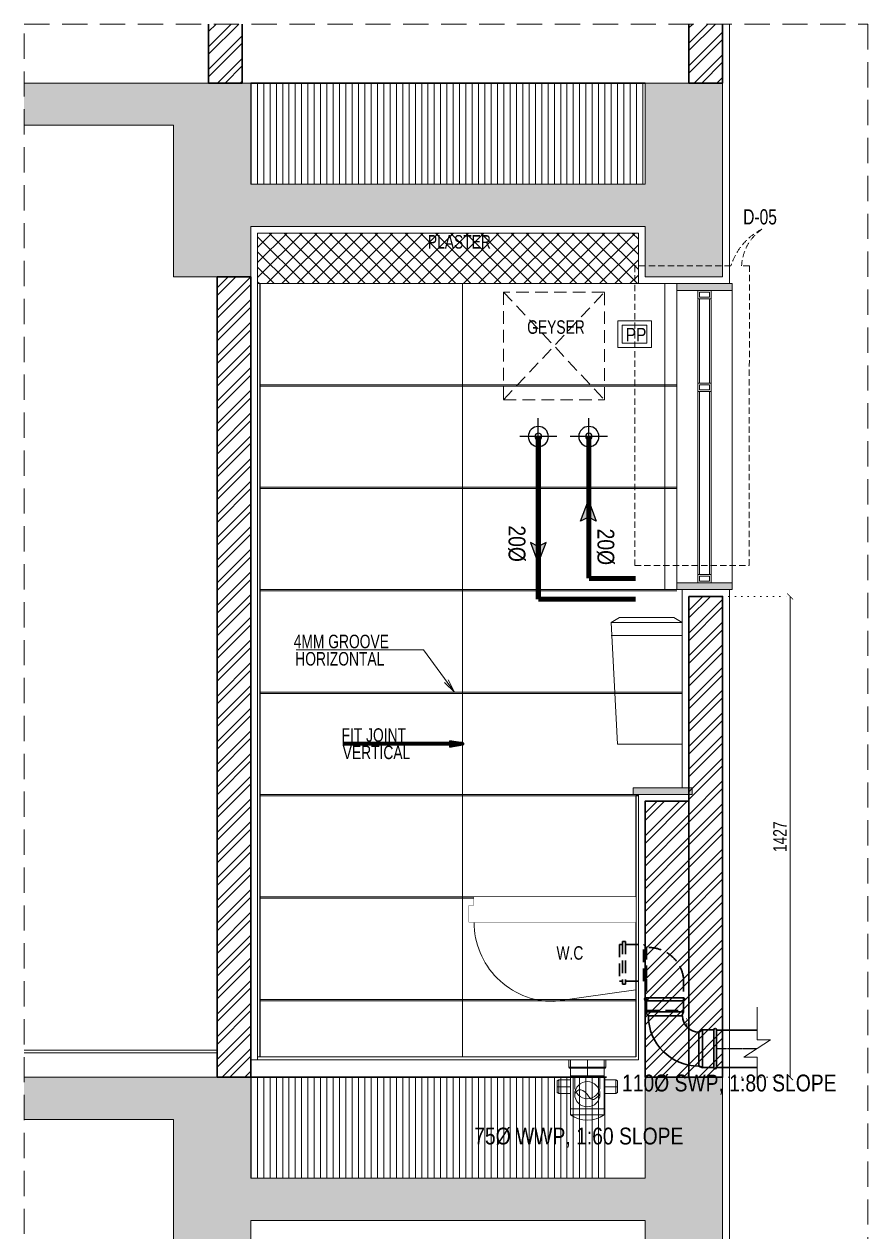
# Model space of a CAD drawing. Header units: inches. Extents: x 899679 to 12882928, y -3363313 to 527800.
# Drawn here: x 942443 to 944946, y 509536 to 513120 of the extents above; entities that cross this region are included whole.
import ezdxf

# ---------------------------------------------------------------- set-up
doc = ezdxf.new("R2010")
doc.units = ezdxf.units.IN
doc.header["$LTSCALE"] = 150
for name, pattern in [('CENTER', [2, 1.25, -0.25, 0.25, -0.25]), ('DASHED', [0.75, 0.5, -0.25]), ('DASHED2', [0.375, 0.25, -0.125]), ('DOT2', [0.125, 0, -0.125]), ('HIDDEN', [0.375, 0.25, -0.125])]:
    doc.linetypes.add(name, pattern=pattern)
for name, color, linetype, lineweight in [('46', 46, 'Continuous', 5), ('a-Wall-HM', 30, 'Continuous', 20), ('ele02', 4, 'Continuous', 9), ('ele03', 147, 'Continuous', 5), ('FILING-MSA', 253, 'Continuous', 9), ('g-cent-sym', 8, 'Continuous', 15), ('g-dot', 8, 'HIDDEN', 9), ('g-ele-02', 8, 'Continuous', 9), ('g-r.c.c', 8, 'Continuous', 15), ('g-text', 8, 'Continuous', 9), ('g-wall', 8, 'Continuous', 30), ('P.FIXTURE-MSA', 8, 'Continuous', 5), ('P_SOIL WASTE PIPE', 6, 'DASHED2', 30), ('P_SW PIPE', 6, 'Continuous', 9), ('P_WW PIPE', 4, 'Continuous', 9), ('PLASTER', 3, 'Continuous', 9), ('SHEET', 7, 'Continuous', 13), ('TEXT DETAIL-MSA', 212, 'Continuous', 13), ('TILE', 8, 'Continuous', 13), ('WALL HATCH-MSA', 251, 'Continuous', 9), ('WALL TILE', 250, 'Continuous', 13)]:
    doc.layers.add(name, color=color, linetype=linetype, lineweight=lineweight)
for name, color, linetype in [('g-sol250', 8, 'Continuous'), ('P_DOMESTIC GRAVITY PIPE', 3, 'Continuous'), ('P_HOT WATER PIPE', 1, 'HIDDEN'), ('P_WASTE WATER PIPE', 4, 'DASHED2'), ('R.C.C HATCH-MSA', 250, 'Continuous'), ('TILE HATCH', 253, 'Continuous'), ('TILE SECTION', 152, 'Continuous')]:
    doc.layers.add(name, color=color, linetype=linetype)
doc.styles.add('AR', font='swisscl.ttf')
doc.styles.add('ARIAL', font='swisscl.ttf')
doc.styles.add('arial unicode', font='swisscl.ttf', dxfattribs={"height": 165})
doc.styles.add('PLUMBING TEXT', font='ARIALN.TTF')
doc.styles.add('SWINS', font='swissc.ttf')
doc.dimstyles.new('25', dxfattribs={"dimtxt": 40, "dimasz": 18, "dimexe": 0, "dimexo": 0, "dimgap": 10, "dimtad": 1, "dimdec": 0, "dimzin": 3, "dimdsep": 46, "dimtxsty": 'ARIAL', "dimblk": 'ARCHTICK', "dimcen": 0, "dimclrd": 256, "dimclre": 256, "dimclrt": 256, "dimadec": 0, "dimazin": 0, "dimtfac": 1, "dimtdec": 0, "dimtmove": 1, "dimatfit": 0, "dimfxl": 1, "dimtolj": 1, "dimtzin": 0, "dimlwd": 18, "dimlwe": 5, "dimarcsym": 0})
doc.dimstyles.new('75', dxfattribs={"dimtxt": 115, "dimasz": 50, "dimexe": 75, "dimexo": 0, "dimgap": 25, "dimtad": 1, "dimdec": 0, "dimzin": 0, "dimdsep": 46, "dimtxsty": 'ARIAL', "dimblk": 'ARCHTICK', "dimcen": 0.09, "dimdle": 75, "dimclrd": 256, "dimclre": 256, "dimclrt": 256, "dimadec": 0, "dimazin": 0, "dimtfac": 1, "dimtdec": 0, "dimtofl": 0, "dimtmove": 1, "dimatfit": 0, "dimfxl": 1, "dimtolj": 1, "dimtzin": 0, "dimlwd": -1, "dimlwe": -1, "dimarcsym": 0})
pattern_1 = [(45, (-947417.267, -541449.86), (-33.6759605, 33.6759605), []), (45, (-947394.816, -541449.86), (-33.6759605, 33.6759605), [])]

# ---------------------------------------------------------------- blocks, each defined once
blk = doc.blocks.new('_ArchTick')
at = {"color": 0, "linetype": 'ByBlock', "const_width": 0.15}
blk.add_lwpolyline([(-0.5, -0.5), (0.5, 0.5)], dxfattribs=at)
blk = doc.blocks.new('BC')
at = {"ltscale": 100}
for p, q in [((0, -55), (0, 55)), ((-55, 0), (55, 0))]:
    blk.add_line(p, q, dxfattribs=at)
at = {"ltscale": 150}
for radius in [30, 10]:
    blk.add_circle((0, 0), radius, dxfattribs=at)
blk = doc.blocks.new('W.S SIDE ELE.')
for points in [[(479.6, 25), (0, 25), (0, 0), (479.6, 0)], [(494.6, 0), (0, 0), (0, -50), (494.6, -50)]]:
    blk.add_lwpolyline(points, close=True)
blk.add_lwpolyline([(479.6, -50), (0, -50), (0, -250.8), (244.5, -285.1, 0.414214), (479.6, -50)], format="xyb", close=True)
blk.add_wipeout([(479.6, 25), (0, 25), (0, 0), (479.6, 0)])
blk.add_wipeout([(494.6, 0), (0, 0), (0, -50), (494.6, -50)])
blk = doc.blocks.new('*D39')
at = {"layer": 'Defpoints', "color": 0, "transparency": 16777216}
for p in [(-430.9, 2217), (-430.9, 790.1), (-230.9, 790.1)]:
    blk.add_point(p, dxfattribs=at)
at = {"layer": 'TEXT DETAIL-MSA', "linetype": 'DOT2', "lineweight": 5, "transparency": 16777216}
for p, q in [((-430.9, 2217), (-230.9, 2217)), ((-430.9, 790.1), (-230.9, 790.1))]:
    blk.add_line(p, q, dxfattribs=at)
at = {"layer": 'TEXT DETAIL-MSA', "lineweight": 18, "transparency": 16777216}
blk.add_line((-230.9, 2217), (-230.9, 790.1), dxfattribs=at)
at = {"layer": 'TEXT DETAIL-MSA', "linetype": 'ByBlock', "lineweight": 18, "transparency": 16777216, "xscale": 18, "yscale": 18, "zscale": 18}
for p, rotation in [((-230.9, 2217), 90), ((-230.9, 790.1), 270)]:
    blk.add_blockref('_ArchTick', p, dxfattribs=dict(at, rotation=rotation))
at = {"layer": 'TEXT DETAIL-MSA', "transparency": 16777216, "insert": (-260.9, 1503.6), "char_height": 40, "attachment_point": 5, "rotation": 90, "style": 'ARIAL'}
blk.add_mtext('\\A1;1427', dxfattribs=at)
blk = doc.blocks.new('A$C9c2250e5')
at = {"layer": 'P.FIXTURE-MSA'}
for p, q in [((-186, 376.4), (-211.2, 361.7)), ((-211.2, 361.7), (-191.6, 0)), ((0, 361.7), (-211.2, 361.7)), ((-25.2, 376.4), (-186, 376.4)), ((-25.2, 376.4), (0, 361.7)), ((0, 0), (0, 361.7)), ((0, 322.6), (-211.2, 322.6)), ((-191.6, 0), (0, 0))]:
    blk.add_line(p, q, dxfattribs=at)
blk = doc.blocks.new('ARR')
at = {"ltscale": 0.025}
h = blk.add_hatch(color=256, dxfattribs=at)
edge = h.paths.add_edge_path()
edge.add_line((249, 94), (0, 0))
edge.add_line((0, 0), (249, -94))
edge.add_line((249, -94), (200, 0))
edge.add_line((200, 0), (249, 94))
at = {"color": 7, "linetype": 'Continuous', "ltscale": 0.025}
blk.add_lwpolyline([(249, 94), (0, 0), (249, -94), (200, 0)], close=True, dxfattribs=at)
blk = doc.blocks.new('A$C610D543C')
at = {"layer": 'P_SOIL WASTE PIPE'}
for p, q in [((0, -20.3), (0, 75.6)), ((-110, -20.3), (0, -20.3))]:
    blk.add_line(p, q, dxfattribs=at)
for points in [[(-181.3, 184.7), (-172.6, 184.7)], [(-181.3, 184.7), (-181.3, 57.7)], [(-172.6, 184.7), (-172.6, 57.7)], [(-190, 175.4), (-190, 66.9)], [(-190, 175.4), (-181.3, 175.4)], [(-172.6, 175.4), (-118.7, 175.4)], [(-118.7, 66.9), (-118.7, 175.4)], [(-118.7, 175.4), (-110, 166.8)], [(-110, 75.6), (-110, 166.8)], [(-110, 75.6), (-110, 166.8)], [(-118.7, 66.9), (-110, 75.6)], [(-110, -20.3), (-110, 75.6)], [(-190, 66.9), (-181.3, 66.9)], [(-181.3, 57.7), (-172.6, 57.7)], [(-172.6, 66.9), (-118.7, 66.9)]]:
    blk.add_lwpolyline(points, dxfattribs=at)
blk.add_arc((-104.1, 61.9), 105, 7.4857, 93.21, dxfattribs=at)
blk = doc.blocks.new('A$Cd4e59e3e')
at = {"layer": 'P_SOIL WASTE PIPE', "linetype": 'Continuous'}
for p, q in [((-56, 0), (56, 0)), ((-55.6, -41.9), (-55.6, -8.6)), ((-55.6, -8.6), (56, -8.6)), ((56, -8.6), (56, -41.9)), ((-50.9, -53.1), (-55.6, -41.9)), ((56, -41.9), (-55.6, -41.9)), ((50.2, -53.1), (-50.9, -53.1)), ((56, -41.9), (50.2, -53.1)), ((-153.7, -207.1), (-153.7, -95.1)), ((-145.1, -95.1), (-111.8, -95.1)), ((-145.1, -206.7), (-145.1, -95.1)), ((-111.8, -95.1), (-100.6, -100.9)), ((-111.8, -95.1), (-100.6, -100.9)), ((-111.8, -95.1), (-111.8, -206.7)), ((-100.6, -100.9), (-100.6, -202)), ((-111.8, -206.7), (-145.1, -206.7)), ((-100.6, -202), (-111.8, -206.7))]:
    blk.add_line(p, q, dxfattribs=at)
at = {"layer": 'P_SOIL WASTE PIPE', "linetype": 'Continuous', "ltscale": 200}
for p, q in [((-111.8, -95.7), (-100.6, -101.4)), ((-111.8, -95.7), (-111.8, -207.3)), ((-111.8, -95.7), (-100.6, -101.4)), ((-111.8, -95.7), (-111.8, -207.3)), ((-100.6, -101.4), (-100.6, -202.5)), ((-100.6, -101.4), (-100.6, -202.5)), ((-100.6, -202.5), (-111.8, -207.3)), ((-100.6, -202.5), (-111.8, -207.3))]:
    blk.add_line(p, q, dxfattribs=at)
for radius in [48.3, 149.4]:
    blk.add_arc((-100.6, -53.1), radius, 270, 360, dxfattribs=at)
at = {"layer": 'P_SOIL WASTE PIPE', "linetype": 'Continuous'}
for centre, major_axis, start_param, end_param in [((-55.5, -4.3), (-3.06, 3.06), 5.596847, 8.613303), ((55.9, -4.3), (-3.05, 3.05), 2.381065, 5.472916), ((-149.4, -95.2), (-3.05, -3.05), 2.381065, 5.472916), ((-149.4, -206.6), (-3.06, -3.06), 5.596847, 8.613303)]:
    blk.add_ellipse(centre, major_axis=major_axis, ratio=1, start_param=start_param, end_param=end_param, dxfattribs=at)
blk = doc.blocks.new('MULTI FLOOR TRAP 75 DIA-1')
for p, q in [((-85, 42.5), (-90, 39.5)), ((-90, 5.5), (-90, 39.5)), ((-50, 42.5), (-85, 42.5)), ((-85, 2.5), (-85, 42.5)), ((-50, -61), (-50, 54.5)), ((-50, 54.5), (50, 54.5)), ((50, 54.5), (50, -61)), ((85, 42.5), (50, 42.5)), ((85, 2.5), (85, 42.5)), ((85, 42.5), (90, 39.5)), ((90, 5.5), (90, 39.5)), ((-85, 2.5), (-90, 5.5)), ((-50, 2.5), (-85, 2.5)), ((85, 2.5), (50, 2.5)), ((85, 2.5), (90, 5.5)), ((50, -43.7), (-50, -43.7)), ((-50, -61), (50, -61))]:
    blk.add_line(p, q)
at = {"linetype": 'CENTER'}
for p, q in [((-50, 22.5), (-90, 22.5)), ((90, 22.5), (50, 22.5))]:
    blk.add_line(p, q, dxfattribs=at)
blk.add_circle((0, 0), 37.5)
blk.add_arc((0, 7.1), 84.4, 233.691, 306.309)
blk.add_spline([(37.5, 0), (25.3, 13.2), (0.9, 0), (-14.1, -15.9), (-37.5, 0)], degree=3)
blk = doc.blocks.new('A$C69b1f24a')
at = {"layer": 'P_WW PIPE'}
for p, q in [((-55, 0), (55, 0)), ((-55, 0), (-55, -22.1)), ((-50, -48.1, 0), (-50, 0, 0)), ((0, -48.1, 0), (0, 0, 0)), ((-55, -22.1), (55, -22.1)), ((-53.2, -25.1), (-55, -22.1)), ((-53.2, -25.1), (53.2, -25.1)), ((50, -48.1, 0), (50, 0, 0)), ((53.2, -25.1), (55, -22.1)), ((55, 0), (55, -22.1)), ((-37.5, -48.9, 0), (-37.5, -78.4, 0)), ((37.5, -48.9, 0), (37.5, -78.4, 0))]:
    blk.add_line(p, q, dxfattribs=at)
blk.add_arc((0, -78.4, 0), 37.5, 180, 0, dxfattribs=at)
blk.add_blockref('MULTI FLOOR TRAP 75 DIA-1', (0, -102.6, 0), dxfattribs=at)
blk = doc.blocks.new('G$CF12D61DF')
at = {"layer": 'FILING-MSA'}
h = blk.add_hatch(dxfattribs=at)
h.set_pattern_fill('ANSI31', color=251, scale=150, angle=45)
h.set_pattern_definition([(90, (-1777584.012, -765055.611), (-18.75, 0), [])])
h.paths.add_polyline_path([(-1830.9, 3440.1), (-1830.9, 3740.1), (-660.9, 3740.1), (-660.9, 3440.1)])
h = blk.add_hatch(dxfattribs=at)
h.set_pattern_fill('ANSI31', color=251, scale=150, angle=45)
h.set_pattern_definition([(90, (-1777584.012, -768005.611), (-18.75, 0), [])])
h.paths.add_polyline_path([(-1830.9, 490.1), (-1830.9, 790.1), (-775.9, 790.1), (-775.9, 490.1)])
at = {"layer": 'g-sol250'}
h = blk.add_hatch(color=251, dxfattribs=at)
h.dxf.hatch_style = 1
h.paths.add_polyline_path([(-402.9, 3145.1), (-566.9, 3145.1), (-566.9, 3125.1), (-402.9, 3125.1)])
h = blk.add_hatch(color=251, dxfattribs=at)
h.dxf.hatch_style = 1
h.paths.add_polyline_path([(-402.9, 2257), (-566.9, 2257), (-566.9, 2237), (-402.9, 2237)])
h = blk.add_hatch(color=251, dxfattribs=at)
h.dxf.hatch_style = 1
h.paths.add_polyline_path([(-696.9, 1629.1), (-521, 1628.9), (-521, 1648.9), (-696.9, 1649.1)])
at = {"layer": 'R.C.C HATCH-MSA'}
h = blk.add_hatch(color=251, dxfattribs=at)
h.dxf.hatch_style = 1
h.paths.add_polyline_path([(-2060.9, 3615.1), (-2503.7, 3615.1), (-2503.7, 3740.1), (-1830.9, 3740.1), (-1830.9, 3440.1), (-660.9, 3440.1), (-660.9, 3740.1), (-430.9, 3740.1), (-430.9, 3165.1), (-660.9, 3165.1), (-660.9, 3315.1), (-1830.9, 3315.1), (-1830.9, 3165.1), (-2060.9, 3165.1)])
h = blk.add_hatch(color=251, dxfattribs=at)
h.dxf.hatch_style = 1
h.paths.add_polyline_path([(-2503.7, 665.1), (-2503.7, 790.1), (-1830.9, 790.1), (-1830.9, 490.1), (-660.9, 490.1), (-660.9, 790.1), (-430.9, 790.1), (-430.9, 215.1), (-660.9, 215.1), (-660.9, 365.1), (-1830.9, 365.1), (-1830.9, 215.1), (-2060.9, 215.1), (-2060.9, 665.1)])
at = {"layer": 'TILE HATCH'}
h = blk.add_hatch(dxfattribs=at)
h.set_pattern_fill('ANSI37', color=251, scale=10, angle=180)
h.set_pattern_definition([(225, (-947417.267, -541449.86), (22.4506403, -22.4506403), []), (315, (-947417.267, -541449.86), (22.4506403, 22.4506403), [])])
h.paths.add_polyline_path([(-680.9, 3145.1), (-680.9, 3295.1), (-1810.9, 3295.1), (-1810.9, 3165.1), (-1810.9, 3145.1)])
at = {"layer": 'WALL HATCH-MSA'}
h = blk.add_hatch(dxfattribs=at)
h.set_pattern_fill('ANSI32', color=251, scale=5)
h.set_pattern_definition(pattern_1)
h.paths.add_polyline_path([(-1956.3, 3915.1), (-1856.3, 3915.1), (-1856.3, 3740.1), (-1956.3, 3740.1)])
h.paths.add_polyline_path([(-530.9, 3915.1), (-430.9, 3915.1), (-430.9, 3740.1), (-530.9, 3740.1)])
h = blk.add_hatch(dxfattribs=at)
h.set_pattern_fill('ANSI32', color=251, scale=5)
h.set_pattern_definition(pattern_1)
h.paths.add_polyline_path([(-530.9, 2217), (-430.9, 2217), (-430.9, 790.1), (-530.9, 790.1)])
h.paths.add_polyline_path([(-1930.9, 3165.1), (-1830.9, 3165.1), (-1830.9, 790.1), (-1930.9, 790.1)])
h = blk.add_hatch(dxfattribs=at)
h.set_pattern_fill('ANSI32', color=251, scale=5)
h.set_pattern_definition(pattern_1)
h.paths.add_polyline_path([(-660.9, 790.1), (-530.9, 790.1), (-530.9, 1609.1), (-660.9, 1609.1)])
at = {"layer": 'a-Wall-HM', "color": 251, "linetype": 'Continuous'}
blk.add_line((-530.9, 2237, 219), (-430.9, 2237, 219), dxfattribs=at)
at = {"layer": 'ele02', "color": 251}
blk.add_line((-680.9, 3145.1, 0), (-1810.9, 3145.1, 0), dxfattribs=at)
at = {"layer": 'ele02', "color": 251, "elevation": 0}
blk.add_lwpolyline([(-602.9, 2237.1), (-602.9, 3145.1)], dxfattribs=at)
at = {"layer": 'ele02', "color": 251}
for points in [[(-464.9, 3125.1), (-464.9, 3100.1), (-504.9, 3100.1), (-504.9, 3125.1)], [(-469.9, 3120.1), (-469.9, 3105.1), (-499.9, 3105.1), (-499.9, 3120.1)], [(-464.9, 2850.1), (-464.9, 2825.1), (-504.9, 2825.1), (-504.9, 2850.1)], [(-469.9, 2845.1), (-469.9, 2830.1), (-499.9, 2830.1), (-499.9, 2845.1)]]:
    blk.add_lwpolyline(points, close=True, dxfattribs=at)
at = {"layer": 'ele02', "color": 251, "elevation": 0}
for points in [[(-464.9, 2282), (-464.9, 2257), (-504.9, 2257), (-504.9, 2282)], [(-469.9, 2277), (-469.9, 2262), (-499.9, 2262), (-499.9, 2277)]]:
    blk.add_lwpolyline(points, close=True, dxfattribs=at)
at = {"layer": 'ele03', "color": 251}
for p, q in [((-566.9, 3145.2, 0), (-566.9, 2257, 0)), ((-402.9, 3143.3, 0), (-402.9, 2257, 0)), ((-402.9, 3143.3, 0), (-402.9, 2237, 0)), ((-504.9, 2282, 0), (-504.9, 3098.3, 0)), ((-499.9, 2850.1, 0), (-499.9, 3100.1, 0)), ((-469.9, 2850.1, 0), (-469.9, 3100.1, 0)), ((-464.9, 2282, 0), (-464.9, 3098.3, 0)), ((-499.9, 2282, 0), (-499.9, 2823.3, 0)), ((-469.9, 2282, 0), (-469.9, 2823.3, 0))]:
    blk.add_line(p, q, dxfattribs=at)
at = {"layer": 'g-cent-sym', "color": 251, "linetype": 'HIDDEN', "ltscale": 0.5, "elevation": 1}
blk.add_lwpolyline([(-691.4, 3198.1), (-691.6, 2308.7), (-351.9, 2308.6), (-351.6, 3197.9), (-374.7, 3198, -0.230294), (-314.2, 3306.8, 0.199841), (-406.4, 3198)], format="xyb", close=True, dxfattribs=at)
at = {"layer": 'g-dot', "color": 251}
for p, q in [((-1081.3, 3120.2, 0), (-781.3, 2800.3, 0)), ((-1081.3, 2800.3, 0), (-781.3, 3120, 0))]:
    blk.add_line(p, q, dxfattribs=at)
at = {"layer": 'g-dot', "color": 251, "elevation": 0}
blk.add_lwpolyline([(-1081.3, 3120), (-1081.3, 2800.3), (-781.3, 2800.3), (-781.3, 3120)], close=True, dxfattribs=at)
at = {"layer": 'g-ele-02', "color": 251, "ltscale": 750, "elevation": 0}
for points in [[(-402.9, 3125.1), (-402.9, 3145.1), (-566.9, 3145.1), (-566.9, 3125.1)], [(-402.9, 2237), (-402.9, 2257), (-566.9, 2257), (-566.9, 2237)]]:
    blk.add_lwpolyline(points, close=True, dxfattribs=at)
at = {"layer": 'g-ele-02', "color": 251, "elevation": 0}
blk.add_lwpolyline([(-696.9, 1629.1), (-521, 1628.9), (-521, 1648.9), (-696.9, 1649.1)], close=True, dxfattribs=at)
at = {"layer": 'g-r.c.c', "color": 251}
for points in [[(-2503.7, 3740.1), (-1830.9, 3740.1), (-1830.9, 3440.1), (-660.9, 3440.1), (-660.9, 3740.1), (-430.9, 3740.1), (-430.9, 3165.1), (-660.9, 3165.1), (-660.9, 3315.1), (-1830.9, 3315.1), (-1830.9, 3165.1), (-2060.9, 3165.1), (-2060.9, 3615.1), (-2503.7, 3615.1)], [(-2503.7, 790.1), (-1830.9, 790.1), (-1830.9, 490.1), (-660.9, 490.1), (-660.9, 790.1), (-430.9, 790.1), (-430.9, 215.1), (-660.9, 215.1), (-660.9, 365.1), (-1830.9, 365.1), (-1830.9, 215.1), (-2060.9, 215.1), (-2060.9, 665.1), (-2503.7, 665.1)]]:
    blk.add_lwpolyline(points, dxfattribs=at)
at = {"layer": 'g-wall', "color": 251}
for p, q in [((-660.9, 3740.1), (-1830.9, 3740.1)), ((-775.9, 790.1, 0), (-1830.9, 790.1))]:
    blk.add_line(p, q, dxfattribs=at)
for points in [[(-1856.3, 3915.1), (-1856.3, 3740.1), (-1956.3, 3740.1), (-1956.3, 3915.1)], [(-430.9, 3915.1), (-430.9, 3740.1), (-530.9, 3740.1), (-530.9, 3915.1)]]:
    blk.add_lwpolyline(points, dxfattribs=at)
for points in [[(-1930.9, 3165.1), (-1830.9, 3165.1), (-1830.9, 790.1), (-1930.9, 790.1)], [(-660.9, 790.1), (-530.9, 790.1), (-530.9, 1609.1), (-660.9, 1609.1)]]:
    blk.add_lwpolyline(points, close=True, dxfattribs=at)
at = {"layer": 'g-wall', "color": 251, "elevation": 0}
blk.add_lwpolyline([(-530.9, 2217), (-430.9, 2217), (-430.9, 790.1), (-530.9, 790.1)], close=True, dxfattribs=at)
at = {"layer": 'P.FIXTURE-MSA', "color": 251, "elevation": 0}
for points in [[(-642.2, 2955.1), (-742.2, 2955.1), (-742.2, 3035.1), (-642.2, 3035.1)], [(-655.5, 2968.4), (-728.9, 2968.4), (-728.9, 3021.8), (-655.5, 3021.8)]]:
    blk.add_lwpolyline(points, close=True, dxfattribs=at)
at = {"layer": 'PLASTER', "color": 251, "linetype": 'Continuous', "ltscale": 750}
blk.add_line((-550.9, 2237, 219), (-410.9, 2237, 219), dxfattribs=at)
at = {"layer": 'PLASTER', "color": 251, "elevation": 0}
blk.add_lwpolyline([(-1810.9, 842.1), (-1810.9, 3165.1), (-1810.9, 3295.1), (-680.9, 3295.1), (-680.9, 3145.1), (-410.9, 3145.1), (-410.9, 3915.1)], dxfattribs=at)
at = {"layer": 'PLASTER', "color": 251}
for points in [[(-550.9, 1648.9), (-550.9, 2237.1), (-550.9, 2237), (-410.9, 2237), (-410.9, 215.1)], [(-680.9, 842.1), (-680.9, 1629.1), (-550.9, 1629.1)]]:
    blk.add_lwpolyline(points, dxfattribs=at)
at = {"layer": 'SHEET', "color": 251, "linetype": 'HIDDEN', "ltscale": 2}
blk.add_lwpolyline([(0, 100), (-2503.7, 100), (-2503.7, 3915.1), (0, 3915.1)], close=True, dxfattribs=at)
at = {"layer": 'TILE', "color": 251}
for p, q in [((-1930.9, 870.1), (-2503.7, 870.1)), ((-1930.9, 862.1), (-2503.7, 862.1)), ((-680.9, 842.1), (-1830.9, 842.1)), ((-688.9, 850.1), (-1810.9, 850.1))]:
    blk.add_line(p, q, dxfattribs=at)
at = {"layer": 'TILE SECTION', "color": 251, "elevation": 0}
for points in [[(-1802.9, 850.1), (-1802.9, 3145.1)], [(-558.9, 2238.8), (-558.9, 2237.1)], [(-680.9, 1625.1), (-688.9, 1625.1), (-688.9, 850.1)]]:
    blk.add_lwpolyline(points, dxfattribs=at)
at = {"layer": 'WALL TILE', "color": 251}
for p, q in [((-1802.9, 2845.1, 0), (-566.9, 2845.1, 0)), ((-1802.9, 2841.1, 0), (-566.9, 2841.1, 0)), ((-1802.9, 2541.1, 0), (-566.9, 2541.1, 0)), ((-1802.9, 2537.1, 0), (-566.9, 2537.1, 0)), ((-1802.9, 2237.1, 0), (-566.9, 2237.1, 0)), ((-1802.9, 2233.1, 0), (-566.9, 2233.1, 0)), ((-1802.9, 1933.1, 0), (-550.9, 1933.1, 0)), ((-1802.9, 1929.1, 0), (-550.9, 1929.1, 0)), ((-1802.9, 1629.1, 0), (-680.9, 1629.1, 0)), ((-1802.9, 1625.1, 0), (-680.9, 1625.1, 0)), ((-1802.9, 1325.1, 0), (-1168.5, 1325.1, 0)), ((-1802.9, 1321.1, 0), (-1168.5, 1321.1, 0)), ((-1802.9, 1021.1, 0), (-688.9, 1021.1, 0)), ((-1802.9, 1017.1, 0), (-688.9, 1017.1, 0))]:
    blk.add_line(p, q, dxfattribs=at)
at = {"layer": 'WALL TILE', "color": 251, "elevation": 0}
blk.add_lwpolyline([(-1202.9, 850.1), (-1202.9, 3145.1)], dxfattribs=at)
at = {"color": 251, "xscale": -1}
for p in [(-977.9, 2691.1, 0.4), (-827.9, 2691.1, 0.4)]:
    blk.add_blockref('BC', p, dxfattribs=at)
at = {"color": 251}
blk.add_blockref('A$C9c2250e5', (-550.9, 1778.1), dxfattribs=at)
at = {"layer": 'g-cent-sym', "color": 251, "linetype": 'DASHED', "lineweight": 0, "ltscale": 100, "style": 'ARIAL'}
blk.add_text('D-05', height=45, dxfattribs=at).set_placement((-369.9, 3320.8, 0))
at = {"layer": 'g-text', "color": 251, "style": 'arial unicode'}
for s, p in [('PLASTER', (-1305.6, 3249.2, 0)), ('GEYSER', (-1011, 2996.2, 0)), ('4MM GROOVE ', (-1703.8, 2063.2, 0)), ('HORIZONTAL', (-1699.2, 2011.8, 0)), ('FIT JOINT', (-1561.9, 1785.5, 0)), ('VERTICAL', (-1558.4, 1734, 0))]:
    blk.add_text(s, height=40, dxfattribs=at).set_placement(p)
at = {"layer": 'g-text', "color": 251, "insert": (-844.3, 1158.6, 0), "char_height": 40, "width": 128.218, "attachment_point": 6, "style": 'arial unicode'}
blk.add_mtext('W.C', dxfattribs=at)
at = {"layer": 'P.FIXTURE-MSA', "color": 251, "style": 'SWINS'}
blk.add_text('PP', height=40, dxfattribs=at).set_placement((-718.4, 2973.7, 0))
at = {"layer": 'TEXT DETAIL-MSA', "color": 251}
dim = blk.add_linear_dim(base=(-230.9, 790.1, 0), p1=(-430.9, 2217, 0), p2=(-430.9, 790.1, 0), angle=90, dimstyle='25', dxfattribs=at)
dim.commit()
dim.dimension.update_dxf_attribs({"geometry": '*D39', "text_midpoint": (-260.9, 1503.6, 0)})
at = {"layer": 'g-text', "color": 251}
for points, override in [([(-1227.1, 1933.1, 0), (-1318.6, 2058.1, 0), (-1696.2, 2058.1, 0)], {"dimtxt": 90, "dimasz": 40, "dimgap": 10, "dimtad": 0, "dimtxsty": 'AR', "dimclrd": 256, "dimldrblk": 'Open'}), ([(-1202.9, 1779.1, 0), (-1558.5, 1779.1, 0)], {"dimscale": 1, "dimtxt": 90, "dimasz": 40, "dimgap": 10, "dimtad": 0, "dimtxsty": 'AR', "dimclrd": 256, "dimldrblk": 'Open', "dimlwd": 65535})]:
    blk.add_leader(points, dimstyle='75', override=override, dxfattribs=at)
at = {"layer": 'P.FIXTURE-MSA', "color": 251, "xscale": -1}
blk.add_blockref('W.S SIDE ELE.', (-688.9, 1300.1), dxfattribs=at)

msp = doc.modelspace()

# ---------------------------------------------------------------- block references
at = {"color": 1}
msp.add_blockref('G$CF12D61DF', (944946.3, 509204.57, 0), dxfattribs=at)

# ---------------------------------------------------------------- next in the draw order: linework, layer by layer
at = {"layer": 'P_DOMESTIC GRAVITY PIPE', "const_width": 15, "elevation": 0.37}
msp.add_lwpolyline([(944118.43, 511895.66), (944118.43, 511474.71)], dxfattribs=at)
at = {"layer": 'P_DOMESTIC GRAVITY PIPE', "const_width": 15}
msp.add_lwpolyline([(944118.43, 511474.71), (944257.42, 511474.71)], dxfattribs=at)
at = {"layer": 'P_HOT WATER PIPE', "const_width": 15, "elevation": 0.37}
for points in [[(943968.4, 511895.66), (943968.4, 511579.7)], [(943968.4, 511579.7), (943968.4, 511413.08)]]:
    msp.add_lwpolyline(points, dxfattribs=at)
at = {"layer": 'P_HOT WATER PIPE', "const_width": 15}
msp.add_lwpolyline([(943968.4, 511413.08), (944257.42, 511413.08)], dxfattribs=at)
at = {"layer": 'P_SOIL WASTE PIPE', "linetype": 'Continuous', "ltscale": 200}
for p, q in [((944618.03, 510134.55, 0), (944497.6, 510134.55, 0)), ((944497.6, 510023.07, 0), (944618.03, 510023.46, 0))]:
    msp.add_line(p, q, dxfattribs=at)
msp.add_arc((944444.49, 510177.09, 0), 48.33, 180, 270, dxfattribs=at)
at = {"layer": 'P_SW PIPE', "elevation": 0}
msp.add_lwpolyline([(944618.03, 510202.67), (944618.03, 510105.51), (944657.35, 510105.51), (944578.72, 510053.71), (944618.03, 510053.71), (944618.03, 509974.82)], dxfattribs=at)
at = {"layer": 'P_WASTE WATER PIPE', "color": 252, "linetype": 'CENTER', "ltscale": 0.005}
msp.add_line((944617.3, 510079.13, 0), (944497.6, 510079.11, 0), dxfattribs=at)
at = {"layer": 'P_WW PIPE'}
for p, q in [((944408.02, 510168.48, 0), (944408.02, 510166.72, 0)), ((944404.38, 510151.89, 0), (944404.38, 510150.13, 0)), ((944409.38, 510154.89, 0), (944409.38, 510143.88, 0))]:
    msp.add_line(p, q, dxfattribs=at)

# ---------------------------------------------------------------- next in the draw order: block references
at = {"layer": '46', "color": 1, "xscale": -1}
msp.add_blockref('A$C69b1f24a', (944113.87, 510046.66, 0), dxfattribs=at)
at = {"layer": 'P_DOMESTIC GRAVITY PIPE', "linetype": 'Continuous', "xscale": -0.25, "yscale": 0.25, "zscale": 0.25, "rotation": 89.99999999999997}
msp.add_blockref('ARR', (944116.99, 511706.89, 0.37), dxfattribs=at)
at = {"layer": 'P_HOT WATER PIPE', "xscale": 0.25, "yscale": 0.25, "zscale": 0.25, "rotation": 89.99999999999999}
msp.add_blockref('ARR', (943968.4, 511519.69, 0.37), dxfattribs=at)
at = {"layer": 'P_SOIL WASTE PIPE', "color": 1, "linetype": 'ByBlock', "lineweight": 5, "ltscale": 0.3}
msp.add_blockref('A$C610D543C', (944399.47, 510212.62, 0), dxfattribs=at)
at = {"layer": 'P_SOIL WASTE PIPE', "color": 2, "xscale": -1}
msp.add_blockref('A$Cd4e59e3e', (944343.75, 510230.2, 0), dxfattribs=at)

# ---------------------------------------------------------------- next in the draw order: texts
at = {"layer": 'P_DOMESTIC GRAVITY PIPE', "style": 'PLUMBING TEXT'}
msp.add_text('20%%C', height=50, rotation=270, dxfattribs=at).set_placement((944143.81, 511622.65, 0.37))
at = {"layer": 'P_HOT WATER PIPE', "style": 'PLUMBING TEXT'}
msp.add_text('20%%C', height=50, rotation=270, dxfattribs=at).set_placement((943880.1, 511632.18, 0.37))
at = {"layer": 'P_SW PIPE', "style": 'PLUMBING TEXT'}
msp.add_text('110Ø SWP, 1:80 SLOPE', height=50, dxfattribs=at).set_placement((944216.66, 509952.48, 0))
at = {"layer": 'P_WW PIPE', "lineweight": 30, "insert": (943778.09, 509845.06, 0), "char_height": 50, "width": 623.9432, "attachment_point": 1, "style": 'PLUMBING TEXT'}
msp.add_mtext('75Ø WWP, 1:60 SLOPE', dxfattribs=at)

doc.saveas('drawing.dxf')
